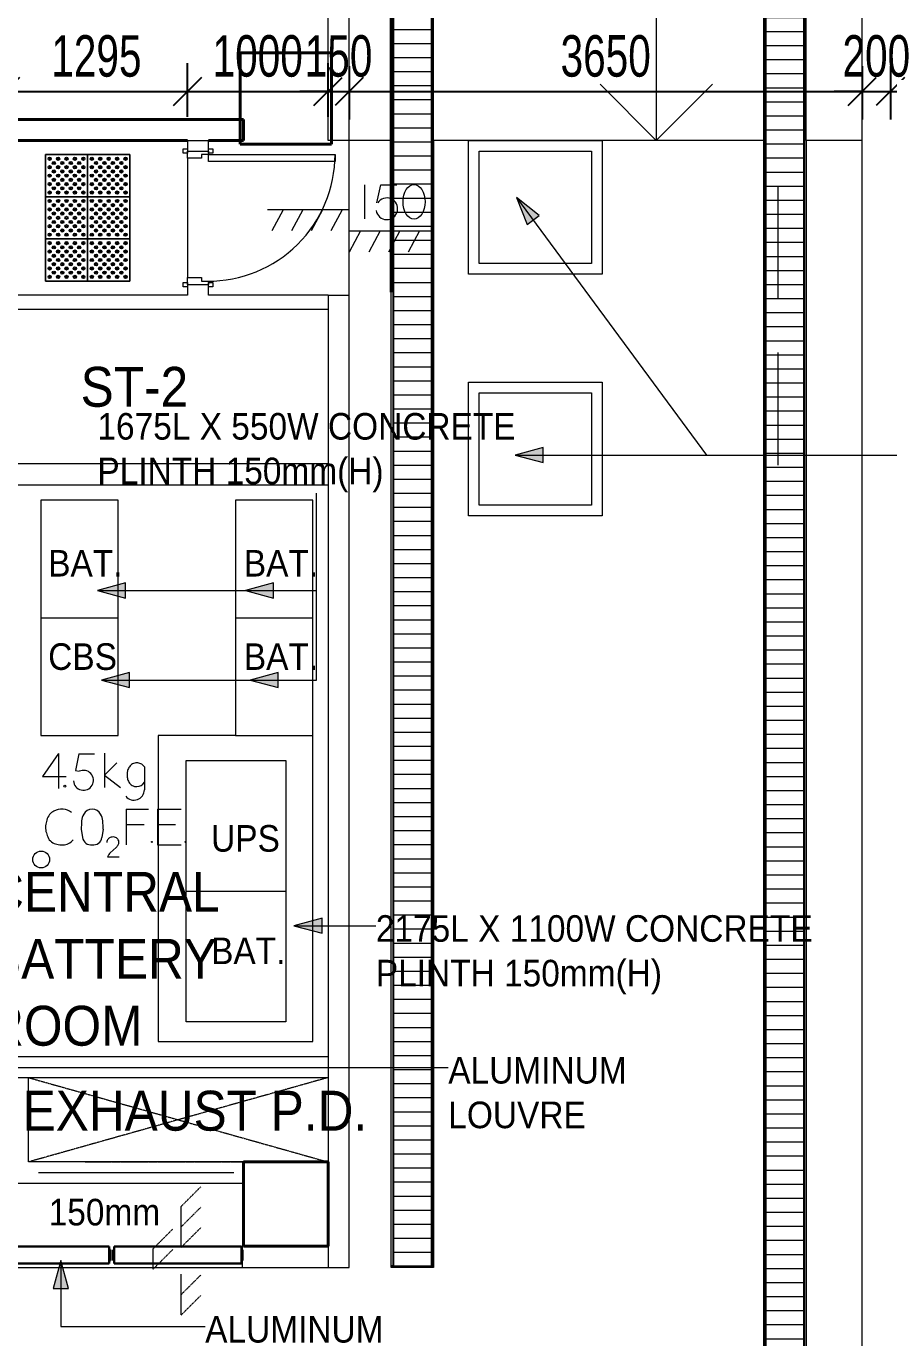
# Model space of a CAD drawing. Header units: millimetres. Extents: x 12827 to 178996, y -27589 to 73652.
# Drawn here: x 86493 to 92628, y 7207 to 16537 of the extents above; entities that cross this region are included whole.
import ezdxf

# ---------------------------------------------------------------- set-up
doc = ezdxf.new("R2010")
doc.units = ezdxf.units.MM
for name, pattern in [('Car Lift Hidden', [1.6, 0.8, -0.8]), ('Dash', [6, 3, -3]), ('Hidden', [7.14375, 4.7625, -2.38125]), ('Overhead', [3.96875, 2.38125, -1.5875])]:
    doc.linetypes.add(name, pattern=pattern)
for name, color, linetype, lineweight in [('A-ANNO-DIMS', 211, 'Continuous', 5), ('A-DETL', 90, 'Continuous', 9), ('A-DETL-GENF', 92, 'Continuous', 20), ('A-DETL-HDLN', 90, 'Dash', 9), ('A-DETL-THIN', 151, 'Continuous', 9), ('A-DOOR', 31, 'Continuous', 20), ('A-DOOR-FRAM', 31, 'Continuous', 30), ('A-FLOR', 192, 'Continuous', 9), ('A-FLOR-LEVL', 51, 'Continuous', 9), ('A-FLOR-OVHD', 1, 'Overhead', 9), ('A-GENM', 13, 'Continuous', 20), ('A-GLAZ', 151, 'Continuous', 9), ('A-GLAZ-CWMG', 51, 'Continuous', 20), ('A-WALL', 113, 'Continuous', 20), ('G-ANNO-TEXT', 231, 'Continuous', 5), ('Q-CASE', 31, 'Continuous', 20), ('S-COLS', 52, 'Continuous', 20)]:
    doc.layers.add(name, color=color, linetype=linetype, lineweight=lineweight)
doc.styles.add('Arial_2', font='arial.ttf', dxfattribs={"width": 0.7, "height": 295.05988})
doc.styles.add('Swis721 BT', font='swiss.ttf', dxfattribs={"width": 0.9, "height": 189.214176})
doc.styles.add('Swis721 BT_1', font='swiss.ttf', dxfattribs={"width": 0.89, "height": 283.821263})
doc.dimstyles.new('Linear_-_1_5mm_Arial', dxfattribs={"dimscale": 304.8, "dimtxt": 300, "dimasz": 0.656168, "dimexe": 0.656168, "dimexo": 0.0625, "dimgap": 0.328084, "dimtad": 1, "dimdec": 0, "dimzin": 0, "dimdsep": 46, "dimtxsty": 'Arial_2', "dimblk1": 'OBLIQUE', "dimblk2": 'OBLIQUE', "dimsah": 1, "dimcen": 0.09, "dimadec": 0, "dimazin": 0, "dimtfac": 1, "dimtdec": 4, "dimtix": 1, "dimtmove": 0, "dimatfit": 3, "dimfxl": 0.656168, "dimfxlon": 1, "dimtvp": 1, "dimtolj": 1, "dimtzin": 0, "dimarcsym": 2})

# ---------------------------------------------------------------- blocks, each defined once
blk = doc.blocks.new('DLN-Single Door__X05_ - _M43a_ 900 x 2100 _WH_-13704765-Copy of 1_F')
at = {"layer": 'A-DOOR', "lineweight": 15}
for p, q in [((-450, 975), (-400, 975)), ((-450, 75), (-450, 975)), ((-400, 975), (-400, 75)), ((-490, 105), (-460, 105)), ((-490, 75), (-490, 105)), ((-460, 105), (-460, 75)), ((460, 75), (460, 105)), ((460, 105), (490, 105)), ((490, 105), (490, 75)), ((-460, 75), (-475, 75)), ((-400, 75), (-450, 75)), ((475, 75), (460, 75)), ((-490, -105), (-490, -75)), ((-475, -75), (-460, -75)), ((-460, -75), (-460, -105)), ((460, -105), (460, -75)), ((460, -75), (475, -75)), ((490, -75), (490, -105)), ((-460, -105), (-490, -105)), ((490, -105), (460, -105))]:
    blk.add_line(p, q, dxfattribs=at)
blk.add_arc((-450, 75), 900, 359.5, 90, dxfattribs=at)
at = {"layer": 'A-DOOR-FRAM', "lineweight": 15}
for p, q in [((-475, 75), (-450, 75)), ((-450, 75), (-450, 25)), ((-450, 25), (-425, 25)), ((-425, 25), (-425, -75)), ((425, 25), (450, 25)), ((425, -75), (425, 25)), ((450, 75), (475, 75)), ((450, 25), (450, 75)), ((-425, -75), (-475, -75)), ((475, -75), (425, -75))]:
    blk.add_line(p, q, dxfattribs=at)
blk = doc.blocks.new('DLN-Surface Channel-L1 - 300x150 _WD_-12820414-Copy of 1_F')
at = {"layer": 'Q-CASE', "lineweight": 9}
h = blk.add_hatch(dxfattribs=at)
h.set_pattern_fill('FP_4', color=256, style=0, pattern_type=2)
h.set_pattern_definition([(90, (15, 0), (-100, 6e-15), [])])
h.paths.add_polyline_path([(-26615, -285), (285, -285), (15, -15), (-26615, -15)], flags=0)
at = {"layer": 'Q-CASE'}
for p, q in [((-26625, -300), (-26625, 0)), ((-26615, 0), (-26625, 0)), ((-26615, 0), (-26615, -300)), ((-26615, -10), (-26615, 0)), ((-26615, 0), (-18608.3, 0)), ((10, -10), (-26615, -10)), ((15, -15), (-26615, -15)), ((-26615, -15), (-26615, -285)), ((-26625, -300), (-26615, -300)), ((-26615, -285), (285, -285)), ((-26615, -300), (-26615, -290)), ((290, -290), (-26615, -290)), ((-18608.3, -300), (-26615, -300))]:
    blk.add_line(p, q, dxfattribs=at)
blk = doc.blocks.new('DLN-Surface Channel-S1 - 300x150 _WD_-15637421-Copy of 1_F')
at = {"layer": 'Q-CASE', "lineweight": 9}
h = blk.add_hatch(dxfattribs=at)
h.set_pattern_fill('FP_6', color=256, style=0, pattern_type=2)
h.set_pattern_definition([(270, (0, 609.6), (100, 6e-15), [])])
h.paths.add_polyline_path([(21565.1, 135), (-21565.1, 135), (-21565.1, -135), (21565.1, -135), (21565.1, -43.6)], flags=0)
at = {"layer": 'Q-CASE'}
for p, q in [((-21565.1, 140), (21565.1, 140)), ((21565.1, 135), (-21565.1, 135)), ((11408.4, 150), (21565.1, 150)), ((-21565.1, -135), (21565.1, -135)), ((21565.1, -140), (-21565.1, -140)), ((11408.4, -150), (21565.1, -150))]:
    blk.add_line(p, q, dxfattribs=at)
blk = doc.blocks.new('DLN_Tactile - Positional Tiles-3867764-Copy of 1_F')
at = {"layer": 'A-GENM'}
for p, q in [((150, 150), (-150, 150)), ((-150, 150), (-150, -150)), ((-150, -150), (-150, 150)), ((-150, 150), (150, 150)), ((150, -150), (150, 150)), ((150, 150), (150, -150)), ((-150, -150), (150, -150)), ((150, -150), (-150, -150))]:
    blk.add_line(p, q, dxfattribs=at)
for centre, radius in [((-120, 120), 11.5), ((-120, 120), 6), ((-90, 90), 11.5), ((-90, 90), 6), ((-60, 120), 11.5), ((-60, 120), 6), ((-30, 90), 11.5), ((-30, 90), 6), ((0, 120), 11.5), ((0, 120), 6), ((30, 90), 11.5), ((30, 90), 6), ((60, 120), 11.5), ((60, 120), 6), ((90, 90), 11.5), ((90, 90), 6), ((120, 120), 11.5), ((120, 120), 6), ((-120, 60), 11.5), ((-120, 0), 11.5), ((-120, 60), 6), ((-120, 0), 6), ((-90, 30), 11.5), ((-90, 30), 6), ((-60, 60), 11.5), ((-60, 0), 11.5), ((-60, 60), 6), ((-60, 0), 6), ((-30, 30), 11.5), ((-30, 30), 6), ((0, 60), 11.5), ((0, 0), 11.5), ((0, 60), 6), ((0, 0), 6), ((30, 30), 11.5), ((30, 30), 6), ((60, 60), 11.5), ((60, 0), 11.5), ((60, 60), 6), ((60, 0), 6), ((90, 30), 11.5), ((90, 30), 6), ((120, 60), 11.5), ((120, 0), 11.5), ((120, 60), 6), ((120, 0), 6), ((-120, -60), 11.5), ((-120, -60), 6), ((-90, -30), 11.5), ((-90, -90), 11.5), ((-90, -30), 6), ((-90, -90), 6), ((-60, -60), 11.5), ((-60, -60), 6), ((-30, -30), 11.5), ((-30, -90), 11.5), ((-30, -30), 6), ((-30, -90), 6), ((0, -60), 11.5), ((0, -60), 6), ((30, -30), 11.5), ((30, -90), 11.5), ((30, -30), 6), ((30, -90), 6), ((60, -60), 11.5), ((60, -60), 6), ((90, -30), 11.5), ((90, -90), 11.5), ((90, -30), 6), ((90, -90), 6), ((120, -60), 11.5), ((120, -60), 6), ((-120, -120), 11.5), ((-120, -120), 6), ((-60, -120), 11.5), ((-60, -120), 6), ((0, -120), 11.5), ((0, -120), 6), ((60, -120), 11.5), ((60, -120), 6), ((120, -120), 11.5), ((120, -120), 6)]:
    blk.add_circle(centre, radius, dxfattribs=at)
blk = doc.blocks.new('DLN_Louvre - 1490x900 _WH_-16517454-Copy of 1_F')
at = {"layer": 'A-GLAZ'}
blk.add_line((-695, 0), (695, 0), dxfattribs=at)
blk = doc.blocks.new('Rectangular Mullion - DLN_8 x 75mm _WD_-5153724-Copy of 1_F')
at = {"layer": 'A-GLAZ-CWMG', "lineweight": 30}
for p, q in [((0, 37.5), (-8, 37.5)), ((-8, 37.5), (-8, -37.5)), ((0, 37.5), (0, -37.5)), ((-8, -37.5), (0, -37.5))]:
    blk.add_line(p, q, dxfattribs=at)
blk = doc.blocks.new('Rectangular Mullion - DLN_40 x 120mm _WD_-12433719-Copy of 1_F')
at = {"layer": 'A-GLAZ-CWMG', "lineweight": 30}
for p, q in [((83279.3, 7855), (83279.3, 7735)), ((83279.3, 7855), (84163.3, 7855)), ((84163.3, 7735), (84163.3, 7855)), ((83279.3, 7735), (84163.3, 7735))]:
    blk.add_line(p, q, dxfattribs=at)
blk = doc.blocks.new('Rectangular Mullion - DLN_8 x 75mm _WD_-5153721-Copy of 1_F')
at = {"layer": 'A-GLAZ-CWMG', "lineweight": 30}
for p, q in [((0, 37.5), (-8, 37.5)), ((-8, 37.5), (-8, -37.5)), ((0, 37.5), (0, -37.5)), ((-8, -37.5), (0, -37.5))]:
    blk.add_line(p, q, dxfattribs=at)
blk = doc.blocks.new('Rectangular Mullion - DLN_40 x 120mm _WD_-12433720-Copy of 1_F')
at = {"layer": 'A-GLAZ-CWMG', "lineweight": 30}
for p, q in [((87119.3, 7855), (87119.3, 7735)), ((87119.3, 7855), (88023.3, 7855)), ((88023.3, 7735), (88023.3, 7855)), ((87119.3, 7735), (88023.3, 7735))]:
    blk.add_line(p, q, dxfattribs=at)
blk = doc.blocks.new('DLN_2D- CO2F_E - COFE-19082810-Copy of 1_F')
at = {"layer": 'A-DETL-GENF'}
for p, q in [((-17.3, 748.2), (-131.7, 584.8)), ((-17.3, 748.2), (-17.3, 498.9)), ((310.6, 749.5), (310.6, 505.3)), ((127.7, 744.7), (104.6, 625.9)), ((127.7, 744.7), (239.3, 744.7)), ((310.6, 593.7), (398.7, 681.9)), ((-131.7, 584.8), (37, 584.8)), ((104.6, 625.9), (130.7, 620.8)), ((310.6, 593.7), (423.7, 505.3)), ((593.9, 651.6), (593.9, 489.4)), ((463.2, 351.9), (623.2, 351.9)), ((463.2, 351.9), (463.2, 97.1)), ((686.3, 351.9), (856.3, 351.9)), ((686.3, 351.9), (686.3, 97.1)), ((144.8, 208.3), (154.2, 149.1)), ((301, 208.3), (291.6, 149.1)), ((463.2, 242.8), (593.2, 242.8)), ((686.3, 242.8), (816.3, 242.8)), ((686.3, 97.1), (856.3, 97.1)), ((330.8, 11.3), (414.5, 11.3)), ((351.6, 41.5), (393.3, 78.6))]:
    blk.add_line(p, q, dxfattribs=at)
for centre, radius in [((27.8, 515.4), 7.48), ((646.9, 118.2), 3), ((887.2, 118.2), 3), ((-140, -6.8), 60)]:
    blk.add_circle(centre, radius, dxfattribs=at)
for centre, radius, start, end in [((539, 619.3), 61.4, 118.48629, 146.78096), ((539, 619.3), 61.4, 87.51371, 118.48629), ((538.4, 607.6), 73.2, 66.48629, 87.51371), ((544.7, 622), 57.4, 31.04971, 66.48629), ((160.8, 556.8), 70.7, 183.80464, 115.19545), ((550.8, 600.8), 80.3, 161.21904, 180.78096), ((653, 602.2), 182.6, 180.78096, 189.21904), ((556.9, 586.6), 85.2, 189.21904, 210.78096), ((584.9, 589.2), 116.4, 146.78096, 161.21904), ((520.1, 489.4), 73.8, 218.39588, 0), ((539, 575.9), 64.4, 210.78096, 239.21904), ((539, 575.9), 64.4, 239.21904, 271.05494), ((539, 575.9), 64.4, 271.05494, 328.58528), ((-3.7, 248.5), 100.5, 139.33925, 165.24102), ((-3.7, 248.5), 100.5, 117.37935, 139.33925), ((9.8, 218.4), 133.5, 87.65446, 116.60469), ((11.2, 253), 98.9, 49.34871, 87.65446), ((246.2, 259.9), 99.2, 146.40311, 175.59689), ((220.8, 289.2), 62.8, 88.11543, 155.88457), ((225, 289.2), 62.8, 24.11543, 91.88457), ((199.6, 259.9), 99.2, 4.40311, 33.59689), ((2, 220.3), 111.7, 173.06555, 194.73669), ((190.9, 195.7), 302.2, 164.9644, 172.75573), ((290.2, 299.4), 410.6, 195.18247, 200.77345), ((977, 203.7), 832.2, 175.59689, 179.68031), ((-531.2, 203.7), 832.2, 0.31969, 4.40311), ((-22, 180.7), 76.5, 200.57876, 234.83568), ((1.7, 216.2), 119.2, 235.33778, 254.66222), ((7, 236.9), 140.6, 254.7908, 273.2092), ((9.8, 196.2), 99.8, 272.90792, 297.09208), ((9.8, 196.2), 99.8, 297.09208, 320.30909), ((215.5, 158.8), 62.1, 189, 276.80189), ((230.2, 158.8), 62.1, 263.19811, 351), ((366.1, 113.7), 39.4, 141.01687, 178.98313), ((366.1, 113.7), 39.4, 112.86606, 141.01687), ((366.1, 113.7), 39.4, 90.38089, 112.86606), ((372.1, 109.6), 44, 77.71764, 98.28236), ((371.2, 105.3), 48.4, 58.28236, 77.71764), ((334.4, 139.8), 84.9, 313.95514, 330.04486), ((381.1, 121.3), 29.6, 35.71764, 58.28236), ((370.2, 113.4), 43.1, 18.28236, 35.71764), ((299.9, 141.6), 116.8, 337.7231, 342.2769), ((384.5, 118.2), 28, 357.71764, 18.28236), ((382.8, 115.1), 29.7, 342.2769, 3.7231), ((457.2, -49.8), 140.4, 145.81368, 154.18632), ((407.5, -16), 80.3, 134.18632, 145.81368)]:
    blk.add_arc(centre, radius, start, end, dxfattribs=at)
blk = doc.blocks.new('DLN_2D-Level Change Sign - Level Change-4188933-Copy of 1_F')
at = {"layer": 'A-DETL-GENF'}
for p, q in [((111.4, 87.1), (111.4, 327.1)), ((198.1, 199.9), (225.1, 327.1)), ((225.1, 327.1), (340.1, 327.1))]:
    blk.add_line(p, q, dxfattribs=at)
at = {"layer": 'A-DETL-GENF', "lineweight": 15}
for p, q in [((0, 150), (-580, 150)), ((-470, 150), (-550, 0)), ((-330, 150), (-410, 0)), ((-190, 150), (-270, 0)), ((-50, 150), (-130, 0)), ((0, 0), (0, 150)), ((0, 0), (580, 0)), ((80, 0), (0, -150)), ((220, 0), (140, -150)), ((360, 0), (280, -150)), ((500, 0), (420, -150))]:
    blk.add_line(p, q, dxfattribs=at)
at = {"layer": 'A-DETL-GENF'}
blk.add_arc((268.2, 157.5), 77, 188.93406, 147.06594, dxfattribs=at)
blk.add_ellipse((461.9, 207.1), major_axis=(0, 123.2), ratio=0.634003, dxfattribs=at)
blk = doc.blocks.new('_Oblique')
at = {"color": 0, "linetype": 'ByBlock', "lineweight": -2}
blk.add_line((-0.5, -0.5), (0.5, 0.5), dxfattribs=at)
blk = doc.blocks.new('DIMBLOCK116-Copy of 1_F')
at = {"layer": 'A-ANNO-DIMS', "color": 0, "lineweight": -2, "transparency": 16777216}
for p, q in [((86344.3, 15892.4), (86344.3, 16273.4)), ((87639.3, 15892.4), (87639.3, 16273.4)), ((86344.3, 16073.4), (87639.3, 16073.4))]:
    blk.add_line(p, q, dxfattribs=at)
at = {"layer": 'Defpoints', "color": 0, "transparency": 16777216}
for p in [(87639.3, 16073.4), (86344.3, 15873.4), (87639.3, 15873.4)]:
    blk.add_point(p, dxfattribs=at)
at = {"layer": 'A-ANNO-DIMS', "color": 0, "lineweight": -2, "transparency": 16777216, "xscale": 200, "yscale": 200, "zscale": 200, "rotation": 180}
blk.add_blockref('_Oblique', (86344.3, 16073.4), dxfattribs=at)
at = {"layer": 'A-ANNO-DIMS', "color": 0, "lineweight": -2, "transparency": 16777216, "xscale": 200, "yscale": 200, "zscale": 200}
blk.add_blockref('_Oblique', (87639.3, 16073.4), dxfattribs=at)
at = {"layer": 'A-ANNO-DIMS', "color": 0, "transparency": 16777216, "insert": (86991.8, 16324), "char_height": 295.06, "width": 753.231, "attachment_point": 5, "style": 'Arial_2'}
blk.add_mtext('\\A1;1295', dxfattribs=at)
blk = doc.blocks.new('DIMBLOCK117-Copy of 1_F')
at = {"layer": 'A-ANNO-DIMS', "color": 0, "lineweight": -2, "transparency": 16777216}
for p, q in [((87639.3, 15892.4), (87639.3, 16273.4)), ((88639.3, 15892.4), (88639.3, 16273.4)), ((87639.3, 16073.4), (88639.3, 16073.4))]:
    blk.add_line(p, q, dxfattribs=at)
at = {"layer": 'Defpoints', "color": 0, "transparency": 16777216}
for p in [(88639.3, 16073.4), (87639.3, 15873.4), (88639.3, 15873.4)]:
    blk.add_point(p, dxfattribs=at)
at = {"layer": 'A-ANNO-DIMS', "color": 0, "lineweight": -2, "transparency": 16777216, "xscale": 200, "yscale": 200, "zscale": 200, "rotation": 180}
blk.add_blockref('_Oblique', (87639.3, 16073.4), dxfattribs=at)
at = {"layer": 'A-ANNO-DIMS', "color": 0, "lineweight": -2, "transparency": 16777216, "xscale": 200, "yscale": 200, "zscale": 200}
blk.add_blockref('_Oblique', (88639.3, 16073.4), dxfattribs=at)
at = {"layer": 'A-ANNO-DIMS', "color": 0, "transparency": 16777216, "insert": (88139.3, 16324), "char_height": 295.06, "width": 753.231, "attachment_point": 5, "style": 'Arial_2'}
blk.add_mtext('\\A1;1000', dxfattribs=at)
blk = doc.blocks.new('DIMBLOCK118-Copy of 1_F')
at = {"layer": 'A-ANNO-DIMS', "color": 0, "lineweight": -2, "transparency": 16777216}
for p, q in [((88639.3, 15892.4), (88639.3, 16273.4)), ((88789.3, 16254.3), (88789.3, 15873.4)), ((88639.3, 16073.4), (88439.3, 16073.4)), ((88639.3, 16073.4), (88789.3, 16073.4)), ((88789.3, 16073.4), (88989.3, 16073.4))]:
    blk.add_line(p, q, dxfattribs=at)
at = {"layer": 'Defpoints', "color": 0, "transparency": 16777216}
for p in [(88789.3, 16273.4), (88789.3, 16073.4), (88639.3, 15873.4)]:
    blk.add_point(p, dxfattribs=at)
at = {"layer": 'A-ANNO-DIMS', "color": 0, "lineweight": -2, "transparency": 16777216, "xscale": 200, "yscale": 200, "zscale": 200}
blk.add_blockref('_Oblique', (88639.3, 16073.4), dxfattribs=at)
at = {"layer": 'A-ANNO-DIMS', "color": 0, "lineweight": -2, "transparency": 16777216, "xscale": 200, "yscale": 200, "zscale": 200, "rotation": 180}
blk.add_blockref('_Oblique', (88789.3, 16073.4), dxfattribs=at)
at = {"layer": 'A-ANNO-DIMS', "color": 0, "transparency": 16777216, "insert": (88714.3, 16324), "char_height": 295.06, "width": 564.923, "attachment_point": 5, "style": 'Arial_2'}
blk.add_mtext('\\A1;150', dxfattribs=at)
blk = doc.blocks.new('DIMBLOCK119-Copy of 1_F')
at = {"layer": 'A-ANNO-DIMS', "color": 0, "lineweight": -2, "transparency": 16777216}
for p, q in [((88789.3, 16254.3), (88789.3, 15873.4)), ((92439.3, 16254.3), (92439.3, 15873.4)), ((88789.3, 16073.4), (92439.3, 16073.4))]:
    blk.add_line(p, q, dxfattribs=at)
at = {"layer": 'Defpoints', "color": 0, "transparency": 16777216}
for p in [(88789.3, 16273.4), (92439.3, 16273.4), (92439.3, 16073.4)]:
    blk.add_point(p, dxfattribs=at)
at = {"layer": 'A-ANNO-DIMS', "color": 0, "lineweight": -2, "transparency": 16777216, "xscale": 200, "yscale": 200, "zscale": 200, "rotation": 180}
blk.add_blockref('_Oblique', (88789.3, 16073.4), dxfattribs=at)
at = {"layer": 'A-ANNO-DIMS', "color": 0, "lineweight": -2, "transparency": 16777216, "xscale": 200, "yscale": 200, "zscale": 200}
blk.add_blockref('_Oblique', (92439.3, 16073.4), dxfattribs=at)
at = {"layer": 'A-ANNO-DIMS', "color": 0, "transparency": 16777216, "insert": (90614.3, 16324.1), "char_height": 295.06, "width": 753.231, "attachment_point": 5, "style": 'Arial_2'}
blk.add_mtext('\\A1;3650', dxfattribs=at)
blk = doc.blocks.new('DIMBLOCK120-Copy of 1_F')
at = {"layer": 'A-ANNO-DIMS', "color": 0, "lineweight": -2, "transparency": 16777216}
for p, q in [((92439.3, 16254.3), (92439.3, 15873.4)), ((92639.3, 16254.3), (92639.3, 15873.4)), ((92439.3, 16073.4), (92239.3, 16073.4)), ((92439.3, 16073.4), (92639.3, 16073.4)), ((92639.3, 16073.4), (92839.3, 16073.4))]:
    blk.add_line(p, q, dxfattribs=at)
at = {"layer": 'Defpoints', "color": 0, "transparency": 16777216}
for p in [(92439.3, 16273.4), (92639.3, 16273.4), (92639.3, 16073.4)]:
    blk.add_point(p, dxfattribs=at)
at = {"layer": 'A-ANNO-DIMS', "color": 0, "lineweight": -2, "transparency": 16777216, "xscale": 200, "yscale": 200, "zscale": 200}
blk.add_blockref('_Oblique', (92439.3, 16073.4), dxfattribs=at)
at = {"layer": 'A-ANNO-DIMS', "color": 0, "lineweight": -2, "transparency": 16777216, "xscale": 200, "yscale": 200, "zscale": 200, "rotation": 180}
blk.add_blockref('_Oblique', (92639.3, 16073.4), dxfattribs=at)
at = {"layer": 'A-ANNO-DIMS', "color": 0, "transparency": 16777216, "insert": (92539.3, 16324), "char_height": 295.06, "width": 564.923, "attachment_point": 5, "style": 'Arial_2'}
blk.add_mtext('\\A1;200', dxfattribs=at)

msp = doc.modelspace()

# ---------------------------------------------------------------- hatches: boundary and pattern name
at = {"layer": 'G-ANNO-TEXT'}
for points in [[(89980.43604, 15319.56259), (90056.00422, 15126.78987), (90142.26636, 15190.4006)], [(89970.50499, 13486.67543), (90170.50499, 13433.08559), (90170.50499, 13540.26526)], [(86999.04778, 12522.72806), (87199.04778, 12469.13822), (87199.04778, 12576.3179)], [(88052.16856, 12522.72806), (88252.16856, 12469.13822), (88252.16856, 12576.3179)], [(87027.4081, 11885.84422), (87227.4081, 11832.25438), (87227.4081, 11939.43406)], [(88085.78523, 11885.84422), (88285.78523, 11832.25438), (88285.78523, 11939.43406)], [(88396.78415, 10137.62724), (88596.78415, 10084.0374), (88596.78415, 10191.21708)], [(86738.69405, 7756.38257), (86685.10421, 7556.38257), (86792.28389, 7556.38257)]]:
    msp.add_hatch(color=130, dxfattribs=at).paths.add_polyline_path(points, flags=0)

# ---------------------------------------------------------------- linework, layer by layer
at = {"layer": 'A-DETL', "linetype": 'Hidden', "lineweight": 40}
msp.add_line((89089.29296, 14644.15213), (89089.29296, 34632.48546), dxfattribs=at)
at = {"layer": 'A-DETL', "linetype": 'Car Lift Hidden'}
for p, q in [((86509.29296, 9057.48546), (88639.29296, 8457.48549)), ((88639.29296, 9057.48546), (86509.29296, 8457.48549)), ((86909.29296, 8457.48545), (88039.29296, 8457.48545))]:
    msp.add_line(p, q, dxfattribs=at)
at = {"layer": 'A-DETL-HDLN', "linetype": 'Hidden'}
for p, q in [((87595.20309, 8141.48739), (87736.62445, 8282.90874)), ((87595.20309, 7996.045), (87736.62445, 8137.46636)), ((87395.20309, 7840.04187), (87536.62445, 7981.46323)), ((87595.20309, 7850.60261), (87736.62445, 7992.02397)), ((87395.20309, 7694.59949), (87536.62445, 7836.02084)), ((87595.20309, 7514.1571), (87736.62445, 7655.57845)), ((87595.20309, 7368.71471), (87736.62445, 7510.13607))]:
    msp.add_line(p, q, dxfattribs=at)
at = {"layer": 'A-DETL-THIN'}
for p, q in [((90974.35123, 23740.48546), (90974.35123, 15724.15213)), ((90974.35123, 15724.15213), (90574.35123, 16124.15213)), ((90974.35123, 15724.15213), (91374.35123, 16124.15213)), ((86597.29296, 12328.31879), (87147.29296, 12328.31879)), ((87981.29296, 12328.31879), (88531.29296, 12328.31879)), ((87981.29296, 11490.48546), (88531.29296, 11490.48546)), ((87629.52344, 11313.15365), (88339.29296, 11313.15365)), ((87629.52344, 9453.35664), (87629.52344, 11313.15365)), ((88339.29296, 11313.15365), (88339.29296, 9453.35664)), ((87629.52344, 10383.25514), (88339.29296, 10383.25514)), ((88339.29296, 9453.35664), (87629.52344, 9453.35664)), ((87595.20309, 7850.60261), (87595.20309, 8141.48739)), ((87395.20309, 7694.59949), (87395.20309, 7840.04187)), ((87595.20309, 7368.71471), (87595.20309, 7659.59949))]:
    msp.add_line(p, q, dxfattribs=at)
at = {"layer": 'A-FLOR'}
for p, q in [((88789.29296, 14624.15213), (88789.29296, 15724.15213)), ((89089.29296, 7707.48546), (89089.29296, 15724.15213)), ((89389.29296, 15724.15213), (89389.29296, 7707.48546)), ((91739.29296, 5557.48546), (91739.29296, 15724.15213)), ((92039.29296, 15724.15213), (92039.29296, 5257.48546)), ((87639.29296, 15598.98546), (87639.29296, 14748.98546)), ((86597.29296, 13166.15213), (86597.29296, 11490.48546)), ((87147.29296, 13166.15213), (86597.29296, 13166.15213)), ((87147.29296, 11490.48546), (87147.29296, 13166.15213)), ((88531.29296, 13166.15213), (87981.29296, 13166.15213)), ((87981.29296, 13166.15213), (87981.29296, 11490.48546)), ((88531.29296, 9315.48546), (88531.29296, 13166.15213)), ((86597.29296, 11490.48546), (87147.29296, 11490.48546)), ((87981.29296, 11490.48546), (87431.29296, 11490.48546)), ((87431.29296, 11490.48546), (87431.29296, 9315.48546)), ((87431.29296, 9315.48546), (88531.29296, 9315.48546)), ((76689.29297, 7707.48546), (88031.29296, 7707.48546)), ((89389.29296, 7707.48546), (89089.29296, 7707.48546))]:
    msp.add_line(p, q, dxfattribs=at)
at = {"layer": 'A-FLOR-LEVL', "lineweight": 15}
for p, q in [((89089.29296, 15724.15213), (89089.29296, 23740.48546)), ((89389.29296, 15724.15213), (89389.29296, 23740.48546)), ((91739.29296, 15724.15213), (91739.29296, 23740.48546)), ((92039.29296, 15724.15213), (92039.29296, 23740.48546)), ((89089.29296, 15724.15213), (88789.29296, 15724.15213)), ((91739.29296, 15724.15213), (89389.29296, 15724.15213)), ((92439.29296, 15724.15213), (92039.29296, 15724.15213))]:
    msp.add_line(p, q, dxfattribs=at)
at = {"layer": 'A-FLOR-OVHD'}
for p, q in [((89639.29296, 15724.48547), (90589.29296, 15724.48547)), ((89639.29296, 14774.48547), (89639.29296, 15724.48547)), ((90589.29296, 15724.48547), (90589.29296, 14774.48547)), ((89714.29296, 15649.48547), (90514.29296, 15649.48547)), ((89714.29296, 14849.48547), (89714.29296, 15649.48547)), ((90514.29296, 15649.48547), (90514.29296, 14849.48547)), ((91839.29296, 15395.11645), (91839.29296, 14595.11645)), ((90514.29296, 14849.48547), (89714.29296, 14849.48547)), ((90589.29296, 14774.48547), (89639.29296, 14774.48547)), ((91839.29296, 14215.11645), (91839.29296, 13415.11645)), ((89639.29296, 14004.48547), (90589.29296, 14004.48547)), ((89639.29296, 13054.48547), (89639.29296, 14004.48547)), ((90589.29296, 14004.48547), (90589.29296, 13054.48547)), ((89714.29296, 13929.48547), (90514.29296, 13929.48547)), ((89714.29296, 13129.48547), (89714.29296, 13929.48547)), ((90514.29296, 13929.48547), (90514.29296, 13129.48547)), ((90514.29296, 13129.48547), (89714.29296, 13129.48547)), ((90589.29296, 13054.48547), (89639.29296, 13054.48547))]:
    msp.add_line(p, q, dxfattribs=at)
at = {"layer": 'A-WALL', "color": 50, "lineweight": 15}
msp.add_line((92439.29296, 4857.48546), (92439.29296, 31207.48546), dxfattribs=at)
at = {"layer": 'A-WALL'}
for p, q in [((88639.29296, 15724.15213), (88639.29296, 20449.81879)), ((88789.29296, 15724.15213), (88789.29296, 20449.81879)), ((87639.29296, 15724.15213), (87639.29296, 15648.98546)), ((87639.29296, 15724.15213), (87789.29296, 15724.15213)), ((87789.29296, 15648.98546), (87789.29296, 15724.15213)), ((88789.29296, 15724.15213), (88639.29296, 15724.15213)), ((87639.29296, 15648.98546), (87789.29296, 15648.98546)), ((87639.29296, 14698.98546), (87639.29296, 14623.81879)), ((87639.29296, 14698.98546), (87789.29296, 14698.98546)), ((87789.29296, 14623.81879), (87789.29296, 14698.98546)), ((87639.29296, 14623.81879), (82909.29296, 14623.81879)), ((88639.29296, 14623.81879), (87789.29296, 14623.81879)), ((88639.29296, 14624.15213), (88639.29296, 7707.48549)), ((88639.29296, 14624.15213), (88789.29296, 14624.15213)), ((88789.29296, 7707.48549), (88789.29296, 14624.15213)), ((82909.29296, 14523.81879), (88639.29296, 14523.81879)), ((88639.29296, 13424.15213), (85025.60674, 13424.15213)), ((81809.29296, 13274.15213), (88639.29296, 13274.15213)), ((81739.29296, 9207.48546), (88639.29296, 9207.48546)), ((81889.29296, 9057.48546), (88639.29296, 9057.48546)), ((86509.29296, 8457.48549), (86509.29296, 9057.48546)), ((88039.29296, 8457.48549), (86509.29296, 8457.48549)), ((88039.29296, 8307.48549), (88039.29296, 8457.48549)), ((86359.29296, 8307.48549), (88039.29296, 8307.48549)), ((88639.29296, 7857.48549), (88031.29296, 7857.48549)), ((88031.29296, 7707.48549), (88031.29296, 7857.48549)), ((88031.29296, 7707.48549), (88789.29296, 7707.48549))]:
    msp.add_line(p, q, dxfattribs=at)
at = {"layer": 'A-WALL', "color": 10, "lineweight": 40}
for p, q in [((88039.29296, 15874.15213), (83414.29296, 15874.15213)), ((88039.29296, 15874.15213), (88039.29296, 15724.15213)), ((83414.29296, 15724.15213), (87639.29296, 15724.15213)), ((87789.29296, 15724.15213), (88039.29296, 15724.15213))]:
    msp.add_line(p, q, dxfattribs=at)
at = {"layer": 'G-ANNO-TEXT', "color": 130}
for p, q in [((89980.43604, 15319.56259), (90056.00422, 15126.78987)), ((90142.26636, 15190.4006), (89980.43604, 15319.56259)), ((89980.43604, 15319.56259), (91332.02888, 13486.67543)), ((90056.00422, 15126.78987), (90142.26636, 15190.4006)), ((90170.50499, 13540.26526), (89970.50499, 13486.67543)), ((90170.50499, 13433.08559), (90170.50499, 13540.26526)), ((89970.50499, 13486.67543), (90170.50499, 13433.08559)), ((89970.50499, 13486.67543), (92697.11176, 13486.67543)), ((91332.02888, 13486.67543), (92697.11176, 13486.67543)), ((88557.61867, 11885.84422), (88557.61867, 13215.38029)), ((88557.61867, 12522.72806), (88557.61867, 13215.38029)), ((88557.61867, 12522.72806), (88557.61867, 13215.38029)), ((88557.61867, 11885.84422), (88557.61867, 13215.38029)), ((87199.04778, 12576.3179), (86999.04778, 12522.72806)), ((86999.04778, 12522.72806), (87199.04778, 12469.13822)), ((86999.04778, 12522.72806), (88557.61867, 12522.72806)), ((87199.04778, 12469.13822), (87199.04778, 12576.3179)), ((88252.16856, 12576.3179), (88052.16856, 12522.72806)), ((88052.16856, 12522.72806), (88252.16856, 12469.13822)), ((88052.16856, 12522.72806), (88557.61867, 12522.72806)), ((88252.16856, 12469.13822), (88252.16856, 12576.3179)), ((87227.4081, 11939.43406), (87027.4081, 11885.84422)), ((87027.4081, 11885.84422), (87227.4081, 11832.25438)), ((87027.4081, 11885.84422), (88557.61867, 11885.84422)), ((87227.4081, 11832.25438), (87227.4081, 11939.43406)), ((88285.78523, 11939.43406), (88085.78523, 11885.84422)), ((88085.78523, 11885.84422), (88285.78523, 11832.25438)), ((88085.78523, 11885.84422), (88557.61867, 11885.84422)), ((88285.78523, 11832.25438), (88285.78523, 11939.43406)), ((88596.78415, 10191.21708), (88396.78415, 10137.62724)), ((88596.78415, 10084.0374), (88596.78415, 10191.21708)), ((88396.78415, 10137.62724), (88596.78415, 10084.0374)), ((88396.78415, 10137.62724), (88979.41315, 10137.62724)), ((86238.40395, 9129.08751), (89494.88102, 9129.08751)), ((86738.69405, 7756.38257), (86685.10421, 7556.38257)), ((86792.28389, 7556.38257), (86738.69405, 7756.38257)), ((86738.69405, 7756.38257), (86738.69405, 7286.31525)), ((86685.10421, 7556.38257), (86792.28389, 7556.38257)), ((86738.69405, 7286.31525), (87765.62278, 7286.31525))]:
    msp.add_line(p, q, dxfattribs=at)
at = {"layer": 'S-COLS', "color": 10, "lineweight": 40}
for p, q in [((88664.29296, 16349.15213), (88014.29296, 16349.15213)), ((88014.29296, 16349.15213), (88014.29296, 15699.15213)), ((88664.29296, 15699.15213), (88664.29296, 16349.15213)), ((88664.29296, 15699.15213), (88014.29296, 15699.15213)), ((88639.29296, 8457.48549), (88039.29296, 8457.48549)), ((88039.29296, 8457.48549), (88039.29296, 7857.48549)), ((88639.29296, 7857.48549), (88639.29296, 8457.48549)), ((88639.29296, 7857.48549), (88039.29296, 7857.48549))]:
    msp.add_line(p, q, dxfattribs=at)

# ---------------------------------------------------------------- block references
at = {"layer": 'A-DETL-GENF'}
for name, p in [('DLN_2D-Level Change Sign - Level Change-4188933-Copy of 1_F', (88789.29296, 15080.80248)), ('DLN_2D- CO2F_E - COFE-19082810-Copy of 1_F', (86739.29296, 10615.97987))]:
    msp.add_blockref(name, p, dxfattribs=at)
at = {"layer": 'A-DOOR', "lineweight": 15, "rotation": 270.0000000000001}
msp.add_blockref('DLN-Single Door__X05_ - _M43a_ 900 x 2100 _WH_-13704765-Copy of 1_F', (87714.29296, 15173.98546), dxfattribs=at)
at = {"layer": 'A-GENM', "rotation": 269.9999999999998}
for p in [(86779.29296, 15474.15213), (87079.29296, 15474.15213), (86779.29296, 15174.15213), (87079.29296, 15174.15213), (86779.29296, 14874.15213), (87079.29296, 14874.15213)]:
    msp.add_blockref('DLN_Tactile - Positional Tiles-3867764-Copy of 1_F', p, dxfattribs=at)
at = {"layer": 'A-GLAZ'}
msp.add_blockref('DLN_Louvre - 1490x900 _WH_-16517454-Copy of 1_F', (87274.29296, 8382.48549), dxfattribs=at)
at = {"layer": 'A-GLAZ-CWMG', "lineweight": 30}
for name, p in [('Rectangular Mullion - DLN_40 x 120mm _WD_-12433719-Copy of 1_F', (2920, 0)), ('Rectangular Mullion - DLN_40 x 120mm _WD_-12433720-Copy of 1_F', (0, 0))]:
    msp.add_blockref(name, p, dxfattribs=at)
at = {"layer": 'A-GLAZ-CWMG'}
for p in [(87091.29293, 7794.98547), (88031.29296, 7794.98547)]:
    msp.add_blockref('Rectangular Mullion - DLN_8 x 75mm _WD_-5153724-Copy of 1_F', p, dxfattribs=at)
at = {"layer": 'A-GLAZ-CWMG', "lineweight": 30, "extrusion": (0, 0, -1)}
msp.add_blockref('Rectangular Mullion - DLN_8 x 75mm _WD_-5153721-Copy of 1_F', (-87111.29293, 7794.98547), dxfattribs=at)
at = {"layer": 'Q-CASE'}
for name, p, rotation in [('DLN-Surface Channel-S1 - 300x150 _WD_-15637421-Copy of 1_F', (91889.29296, 27132.58088), 269.9999999999994), ('DLN-Surface Channel-L1 - 300x150 _WD_-12820414-Copy of 1_F', (89089.29296, 34332.48546), 89.99999999999955)]:
    msp.add_blockref(name, p, dxfattribs=dict(at, rotation=rotation))

# ---------------------------------------------------------------- texts
at = {"layer": 'G-ANNO-TEXT', "color": 7, "attachment_point": 1, "line_spacing_factor": 1.00667}
for s, insert, char_height, width, style in [('ST-2', (86879.8045, 14113.94435), 283.821263, 871.2, 'Swis721 BT_1'), ('1675L X 550W CONCRETE\\PPLINTH 150mm(H)', (86999.04778, 13785.54685), 189.2141757, 3465.6, 'Swis721 BT'), ('BAT.', (86649.0535, 12811.54791), 189.214176, 614.4, 'Swis721 BT'), ('BAT.', (88040.66939, 12811.54791), 189.214176, 614.4, 'Swis721 BT'), ('CBS', (86649.0535, 12147.31991), 189.214176, 578.4, 'Swis721 BT'), ('BAT.', (88040.66939, 12147.31991), 189.214176, 614.4, 'Swis721 BT'), ('UPS', (87807.88241, 10853.96274), 189.214176, 566.4, 'Swis721 BT'), ('CENTRAL\\PBATTERY\\PROOM', (86221.68485, 10520.96581), 283.821263, 1875.6, 'Swis721 BT_1'), ('2175L X 1100W CONCRETE\\PPLINTH 150mm(H)', (88979.41315, 10212.87316), 189.2141757, 3621.6, 'Swis721 BT'), ('BAT.', (87807.88241, 10053.96274), 189.214176, 614.4, 'Swis721 BT'), ('ALUMINUM\\PLOUVRE', (89494.88102, 9204.33343), 189.214176, 1492.8, 'Swis721 BT'), ('EXHAUST P.D.\\P', (86467.47512, 8963.98842), 283.8212635, 2800.8, 'Swis721 BT_1'), ('150mm', (86652.29559, 8195.07687), 189.214176, 957.6, 'Swis721 BT'), ('ALUMINUM\\PLOUVRE\\PWALL', (87765.62278, 7361.56117), 189.214176, 1492.8, 'Swis721 BT')]:
    msp.add_mtext(s, dxfattribs=dict(at, insert=insert, char_height=char_height, width=width, style=style))

# ---------------------------------------------------------------- dimensions: what is measured, and where the dimension line sits
at = {"layer": 'A-ANNO-DIMS'}
for base, p1, p2, override, picture, middle in [((87639.29296, 16073.37985), (86344.29296, 15873.37985), (87639.29296, 15873.37985), {"dimpost": '<>', "dimfxl": 1295}, 'DIMBLOCK116-Copy of 1_F', (86991.79296, 16324.02945)), ((88639.29296, 16073.37985), (87639.29296, 15873.37985), (88639.29296, 15873.37985), {"dimpost": '<>', "dimfxl": 1000}, 'DIMBLOCK117-Copy of 1_F', (88139.29296, 16324.02945)), ((88789.29296, 16073.37985), (88639.29296, 15873.37985), (88789.29296, 16273.37985), {"dimpost": '<>', "dimfxl": 427.200188}, 'DIMBLOCK118-Copy of 1_F', (88714.29296, 16324.02945)), ((92439.29296, 16073.37985), (88789.29296, 16273.37985), (92439.29296, 16273.37985), {"dimpost": '<>', "dimfxl": 3650}, 'DIMBLOCK119-Copy of 1_F', (90614.29296, 16324.13009)), ((92639.29296, 16073.37985), (92439.29296, 16273.37985), (92639.29296, 16273.37985), {"dimpost": '<>', "dimfxl": 200}, 'DIMBLOCK120-Copy of 1_F', (92539.29296, 16324.02945))]:
    dim = msp.add_linear_dim(base=base, p1=p1, p2=p2, dimstyle='Linear_-_1_5mm_Arial', override=override, dxfattribs=at)
    dim.commit()
    dim.dimension.update_dxf_attribs({"geometry": picture, "text_midpoint": middle})

doc.saveas('drawing.dxf')
